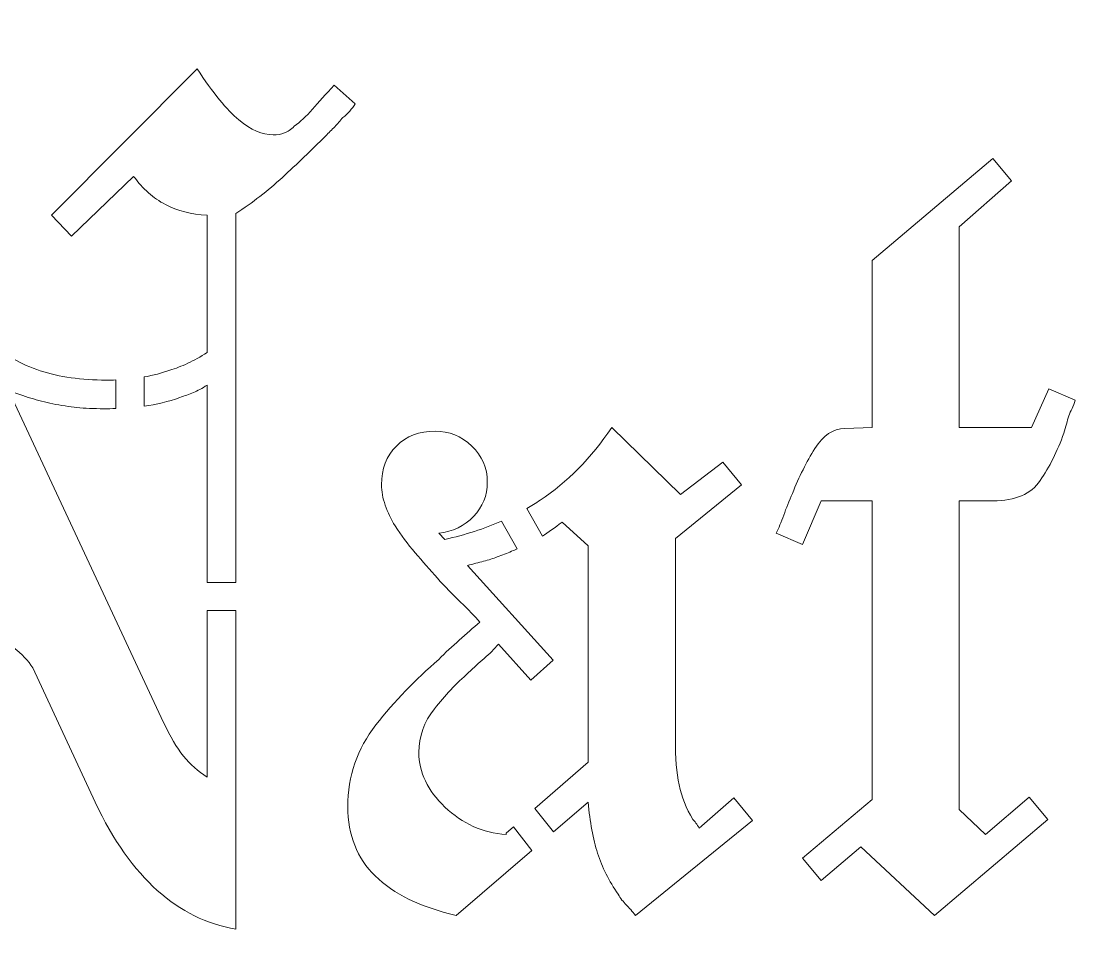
# Model space of a CAD drawing. Header units: millimetres. Extents: x -1983 to 1983, y -412 to 412.
# Drawn here: x 1693.28 to 1738.5, y 289.42 to 328.96 of the extents above; entities that cross this region are included whole.
import ezdxf

# ---------------------------------------------------------------- set-up
doc = ezdxf.new("R2010")
doc.units = ezdxf.units.MM
doc.header["$MEASUREMENT"] = 0
doc.layers.add('Camada 1', color=7, linetype='Continuous')

msp = doc.modelspace()

# ---------------------------------------------------------------- linework, layer by layer
at = {"layer": 'Camada 1', "color": 250, "lineweight": 9}
for points, knots in [([(1769.5867, 206.0891), (1769.5867, 206.0891), (1788.8317, 239.4223), (1788.8317, 239.4223), (1788.8317, 239.4223), (1788.8317, 239.4223), (1786.2337, 240.9223), (1786.2337, 240.9223), (1786.2337, 240.9223), (1786.2337, 240.9223), (1805.4787, 274.2557), (1805.4787, 274.2557), (1805.4787, 274.2557), (1805.4787, 274.2557), (1808.0767, 272.7557), (1808.0767, 272.7557), (1808.0767, 272.7557), (1808.0767, 272.7557), (1827.3218, 306.089), (1827.3218, 306.089), (1827.3218, 306.089), (1827.3218, 306.089), (1808.0767, 339.4223), (1808.0767, 339.4223), (1808.0767, 339.4223), (1808.0767, 339.4223), (1805.4787, 337.9223), (1805.4787, 337.9223), (1805.4787, 337.9223), (1805.4787, 337.9223), (1786.2337, 371.2556), (1786.2337, 371.2556), (1786.2337, 371.2556), (1786.2337, 371.2556), (1788.8317, 372.7556), (1788.8317, 372.7556), (1788.8317, 372.7556), (1788.8317, 372.7556), (1769.5867, 406.0889), (1769.5867, 406.0889), (1769.5867, 406.0889), (1769.5867, 406.0889), (1731.0968, 406.0889), (1731.0968, 406.0889), (1731.0968, 406.0889), (1731.0968, 406.0889), (1731.0968, 403.0889), (1731.0968, 403.0889), (1731.0968, 403.0889), (1731.0968, 403.0889), (1692.6068, 403.0889), (1692.6068, 403.0889), (1692.6068, 403.0889), (1692.6068, 403.0889), (1692.6068, 406.0889), (1692.6068, 406.0889), (1692.6068, 406.0889), (1692.6068, 406.0889), (1654.1168, 406.0889), (1654.1168, 406.0889), (1654.1168, 406.0889), (1654.1168, 406.0889), (1634.8719, 372.7556), (1634.8719, 372.7556), (1634.8719, 372.7556), (1634.8719, 372.7556), (1637.4699, 371.2556), (1637.4699, 371.2556), (1637.4699, 371.2556), (1637.4699, 371.2556), (1618.2249, 337.9223), (1618.2249, 337.9223), (1618.2249, 337.9223), (1618.2249, 337.9223), (1615.6269, 339.4223), (1615.6269, 339.4223), (1615.6269, 339.4223), (1615.6269, 339.4223), (1596.3818, 306.089), (1596.3818, 306.089), (1596.3818, 306.089), (1596.3818, 306.089), (1615.6269, 272.7557), (1615.6269, 272.7557), (1615.6269, 272.7557), (1615.6269, 272.7557), (1618.2249, 274.2557), (1618.2249, 274.2557), (1618.2249, 274.2557), (1618.2249, 274.2557), (1637.4699, 240.9223), (1637.4699, 240.9223), (1637.4699, 240.9223), (1637.4699, 240.9223), (1634.8719, 239.4223), (1634.8719, 239.4223), (1634.8719, 239.4223), (1634.8719, 239.4223), (1654.1168, 206.0891), (1654.1168, 206.0891), (1654.1168, 206.0891), (1654.1168, 206.0891), (1692.6068, 206.0891), (1692.6068, 206.0891), (1692.6068, 206.0891), (1692.6068, 206.0891), (1692.6068, 209.0891), (1692.6068, 209.0891), (1692.6068, 209.0891), (1692.6068, 209.0891), (1731.0968, 209.0891), (1731.0968, 209.0891), (1731.0968, 209.0891), (1731.0968, 209.0891), (1731.0968, 206.0891), (1731.0968, 206.0891), (1731.0968, 206.0891), (1731.0968, 206.0891), (1769.5867, 206.0891), (1769.5867, 206.0891)], [0, 0, 0, 0, 0.0322581, 0.0322581, 0.0322581, 0.0322581, 0.0645161, 0.0645161, 0.0645161, 0.0645161, 0.0967742, 0.0967742, 0.0967742, 0.0967742, 0.1290323, 0.1290323, 0.1290323, 0.1290323, 0.1612903, 0.1612903, 0.1612903, 0.1612903, 0.1935484, 0.1935484, 0.1935484, 0.1935484, 0.2258065, 0.2258065, 0.2258065, 0.2258065, 0.2580645, 0.2580645, 0.2580645, 0.2580645, 0.2903226, 0.2903226, 0.2903226, 0.2903226, 0.3225806, 0.3225806, 0.3225806, 0.3225806, 0.3548387, 0.3548387, 0.3548387, 0.3548387, 0.3870968, 0.3870968, 0.3870968, 0.3870968, 0.4193548, 0.4193548, 0.4193548, 0.4193548, 0.4516129, 0.4516129, 0.4516129, 0.4516129, 0.483871, 0.483871, 0.483871, 0.483871, 0.516129, 0.516129, 0.516129, 0.516129, 0.5483871, 0.5483871, 0.5483871, 0.5483871, 0.5806452, 0.5806452, 0.5806452, 0.5806452, 0.6129032, 0.6129032, 0.6129032, 0.6129032, 0.6451613, 0.6451613, 0.6451613, 0.6451613, 0.6774194, 0.6774194, 0.6774194, 0.6774194, 0.7096774, 0.7096774, 0.7096774, 0.7096774, 0.7419355, 0.7419355, 0.7419355, 0.7419355, 0.7741935, 0.7741935, 0.7741935, 0.7741935, 0.8064516, 0.8064516, 0.8064516, 0.8064516, 0.8387097, 0.8387097, 0.8387097, 0.8387097, 0.8709677, 0.8709677, 0.8709677, 0.8709677, 0.9032258, 0.9032258, 0.9032258, 0.9032258, 0.9354839, 0.9354839, 0.9354839, 0.9354839, 1, 1, 1, 1]), ([(1698.5051, 313.8453), (1698.8876, 313.9148), (1699.2497, 314.0118), (1699.5912, 314.136), (1699.5912, 314.136), (1699.8381, 314.2065), (1700.0938, 314.3035), (1700.3584, 314.427), (1700.3584, 314.427), (1700.6228, 314.5504), (1700.8962, 314.7003), (1701.1784, 314.8854), (1701.1784, 314.8854), (1701.1784, 314.8854), (1701.1784, 320.7226), (1701.1784, 320.7226), (1701.1784, 320.7226), (1700.5082, 320.7579), (1699.9175, 320.9078), (1699.4061, 321.1723), (1699.4061, 321.1723), (1698.8947, 321.4456), (1698.4449, 321.8425), (1698.057, 322.3715), (1698.057, 322.3715), (1698.057, 322.3715), (1695.4118, 319.8233), (1695.4118, 319.8233), (1695.4118, 319.8233), (1695.4118, 319.8233), (1694.5653, 320.7226), (1694.5653, 320.7226), (1694.5653, 320.7226), (1694.5653, 320.7226), (1700.7551, 326.9389), (1700.7551, 326.9389), (1700.7551, 326.9389), (1701.4253, 325.9161), (1702.0161, 325.1931), (1702.5274, 324.7699), (1702.5274, 324.7699), (1703.0389, 324.3466), (1703.5238, 324.135), (1703.9823, 324.135), (1703.9823, 324.135), (1704.1587, 324.135), (1704.3174, 324.1614), (1704.4585, 324.2143), (1704.4585, 324.2143), (1704.5996, 324.2672), (1704.7406, 324.3642), (1704.8817, 324.5053), (1704.8817, 324.5053), (1705.1286, 324.6817), (1705.3843, 324.9197), (1705.6488, 325.2195), (1705.6488, 325.2195), (1705.9134, 325.5193), (1706.222, 325.8632), (1706.5747, 326.2511), (1706.5747, 326.2511), (1706.5747, 326.2511), (1707.4741, 325.4576), (1707.4741, 325.4576), (1707.4741, 325.4576), (1707.4035, 325.3518), (1707.3242, 325.246), (1707.236, 325.1402), (1707.236, 325.1402), (1707.1478, 325.0344), (1707.0508, 324.9462), (1706.945, 324.8756), (1706.945, 324.8756), (1706.8392, 324.7346), (1706.7245, 324.6023), (1706.6012, 324.4789), (1706.6012, 324.4789), (1706.4777, 324.3554), (1706.3455, 324.2231), (1706.2043, 324.0821), (1706.2043, 324.0821), (1705.6048, 323.4825), (1704.9963, 322.9005), (1704.3791, 322.3274), (1704.3791, 322.3274), (1703.7619, 321.7631), (1703.1006, 321.2517), (1702.3952, 320.7931), (1702.3952, 320.7931), (1702.3952, 320.7931), (1702.3952, 305.1175), (1702.3952, 305.1175), (1702.3952, 305.1175), (1702.3952, 305.1175), (1701.1784, 305.1175), (1701.1784, 305.1175), (1701.1784, 305.1175), (1701.1784, 305.1175), (1701.1784, 313.5011), (1701.1784, 313.5011), (1701.1784, 313.5011), (1700.9668, 313.36), (1700.7728, 313.2542), (1700.5964, 313.1837), (1700.5964, 313.1837), (1700.4201, 313.1131), (1700.2261, 313.0426), (1700.0145, 312.9721), (1700.0145, 312.9721), (1699.5284, 312.7985), (1699.0253, 312.6761), (1698.5051, 312.605), (1698.5051, 312.605), (1698.5051, 312.605), (1698.5051, 313.8453), (1698.5051, 313.8453)], [0, 0, 0, 0, 0.0333333, 0.0333333, 0.0333333, 0.0333333, 0.0666667, 0.0666667, 0.0666667, 0.0666667, 0.1, 0.1, 0.1, 0.1, 0.1333333, 0.1333333, 0.1333333, 0.1333333, 0.1666667, 0.1666667, 0.1666667, 0.1666667, 0.2, 0.2, 0.2, 0.2, 0.2333333, 0.2333333, 0.2333333, 0.2333333, 0.2666667, 0.2666667, 0.2666667, 0.2666667, 0.3, 0.3, 0.3, 0.3, 0.3333333, 0.3333333, 0.3333333, 0.3333333, 0.3666667, 0.3666667, 0.3666667, 0.3666667, 0.4, 0.4, 0.4, 0.4, 0.4333333, 0.4333333, 0.4333333, 0.4333333, 0.4666667, 0.4666667, 0.4666667, 0.4666667, 0.5, 0.5, 0.5, 0.5, 0.5333333, 0.5333333, 0.5333333, 0.5333333, 0.5666667, 0.5666667, 0.5666667, 0.5666667, 0.6, 0.6, 0.6, 0.6, 0.6333333, 0.6333333, 0.6333333, 0.6333333, 0.6666667, 0.6666667, 0.6666667, 0.6666667, 0.7, 0.7, 0.7, 0.7, 0.7333333, 0.7333333, 0.7333333, 0.7333333, 0.7666667, 0.7666667, 0.7666667, 0.7666667, 0.8, 0.8, 0.8, 0.8, 0.8333333, 0.8333333, 0.8333333, 0.8333333, 0.8666667, 0.8666667, 0.8666667, 0.8666667, 0.9, 0.9, 0.9, 0.9, 0.9333333, 0.9333333, 0.9333333, 0.9333333, 1, 1, 1, 1]), ([(1683.2436, 314.8542), (1683.2436, 314.8542), (1683.2436, 321.8072), (1683.2436, 321.8072), (1683.2436, 321.8072), (1682.9262, 321.9482), (1682.6352, 322.0805), (1682.3707, 322.204), (1682.3707, 322.204), (1682.1062, 322.3274), (1681.8328, 322.4244), (1681.5507, 322.4949), (1681.5507, 322.4949), (1681.3391, 322.5302), (1681.1275, 322.5655), (1680.9158, 322.6007), (1680.9158, 322.6007), (1680.7042, 322.636), (1680.475, 322.6536), (1680.2281, 322.6536), (1680.2281, 322.6536), (1679.2052, 322.6536), (1678.3147, 322.345), (1677.5564, 321.7278), (1677.5564, 321.7278), (1676.7981, 321.1105), (1676.1544, 320.1671), (1675.6253, 318.8974), (1675.6253, 318.8974), (1675.6253, 318.8974), (1674.4615, 319.3735), (1674.4615, 319.3735), (1674.4615, 319.3735), (1675.1668, 321.5603), (1676.2338, 323.359), (1677.6622, 324.7699), (1677.6622, 324.7699), (1679.0906, 326.1807), (1680.5984, 326.886), (1682.1855, 326.886), (1682.1855, 326.886), (1683.9843, 326.886), (1685.3863, 326.2864), (1686.3915, 325.0784), (1686.3915, 325.0784), (1687.3967, 323.8793), (1688.2696, 322.5655), (1689.0103, 321.1458), (1689.0103, 321.1458), (1689.0103, 321.1105), (1689.0191, 321.0841), (1689.0367, 321.0664), (1689.0367, 321.0664), (1689.0543, 321.0489), (1689.0632, 321.0224), (1689.0632, 320.9872), (1689.0632, 320.9872), (1689.0632, 320.9872), (1691.9201, 315.3616), (1691.9201, 315.3616), (1691.9201, 315.3616), (1692.5549, 314.7973), (1693.2779, 314.374), (1694.0891, 314.1095), (1694.0891, 314.1095), (1694.9003, 313.845), (1695.835, 313.7127), (1696.8931, 313.7127), (1696.8931, 313.7127), (1697.0335, 313.7127), (1697.1709, 313.7152), (1697.3051, 313.7202), (1697.3051, 313.7202), (1697.3051, 313.7202), (1697.3051, 312.505), (1697.3051, 312.505), (1697.3051, 312.505), (1697.1355, 312.4989), (1696.9629, 312.4959), (1696.7873, 312.4959), (1696.7873, 312.4959), (1696.364, 312.4959), (1695.9849, 312.5135), (1695.6498, 312.5488), (1695.6498, 312.5488), (1695.3147, 312.5841), (1694.9709, 312.637), (1694.6182, 312.7076), (1694.6182, 312.7076), (1694.3008, 312.778), (1693.9922, 312.8574), (1693.6924, 312.9456), (1693.6924, 312.9456), (1693.3926, 313.0337), (1693.0663, 313.1484), (1692.7136, 313.2895), (1692.7136, 313.2895), (1692.7136, 313.2895), (1692.7136, 313.3424), (1692.7136, 313.3424), (1692.7136, 313.3424), (1692.7136, 313.3424), (1699.3267, 299.1639), (1699.3267, 299.1639), (1699.3267, 299.1639), (1699.6089, 298.5643), (1699.891, 298.0882), (1700.1732, 297.7355), (1700.1732, 297.7355), (1700.4553, 297.3827), (1700.7904, 297.083), (1701.1784, 296.8361), (1701.1784, 296.8361), (1701.1784, 296.8361), (1701.1784, 303.9175), (1701.1784, 303.9175), (1701.1784, 303.9175), (1701.1784, 303.9175), (1702.3952, 303.9175), (1702.3952, 303.9175), (1702.3952, 303.9175), (1702.3952, 303.9175), (1702.3952, 290.3816), (1702.3952, 290.3816), (1702.3952, 290.3816), (1701.1608, 290.5933), (1700.0498, 291.14), (1699.0622, 292.0217), (1699.0622, 292.0217), (1698.0746, 292.9035), (1697.1929, 294.1555), (1696.4169, 295.778), (1696.4169, 295.778), (1696.4169, 295.778), (1693.7717, 301.4917), (1693.7717, 301.4917), (1693.7717, 301.4917), (1693.3837, 302.0913), (1692.7048, 302.6115), (1691.7348, 303.0524), (1691.7348, 303.0524), (1690.9094, 303.4277), (1690.0264, 303.6558), (1689.0859, 303.7373), (1689.0859, 303.7373), (1689.0859, 303.7373), (1689.0859, 304.9122), (1689.0859, 304.9122), (1689.0859, 304.9122), (1689.2327, 304.9036), (1689.375, 304.8921), (1689.5128, 304.8776), (1689.5128, 304.8776), (1689.8479, 304.8423), (1690.1918, 304.7894), (1690.5445, 304.7189), (1690.5445, 304.7189), (1690.862, 304.6483), (1691.197, 304.5425), (1691.5497, 304.4015), (1691.5497, 304.4015), (1691.9024, 304.2604), (1692.2551, 304.1017), (1692.6078, 303.9253), (1692.6078, 303.9253), (1692.6078, 303.9253), (1685.3598, 319.5323), (1685.3598, 319.5323), (1685.3598, 319.5323), (1685.3598, 319.5323), (1685.351, 319.5411), (1685.3334, 319.5587), (1685.3334, 319.5587), (1685.3157, 319.5764), (1685.3069, 319.6028), (1685.3069, 319.6381), (1685.3069, 319.6381), (1685.2364, 319.7439), (1685.1394, 319.8762), (1685.0159, 320.0348), (1685.0159, 320.0348), (1684.8925, 320.1936), (1684.7073, 320.3964), (1684.4605, 320.6433), (1684.4605, 320.6433), (1684.4605, 320.6433), (1684.4605, 314.8542), (1684.4605, 314.8542), (1684.4605, 314.8542), (1684.4605, 314.8542), (1683.2436, 314.8542), (1683.2436, 314.8542)], [0, 0, 0, 0, 0.0204082, 0.0204082, 0.0204082, 0.0204082, 0.0408163, 0.0408163, 0.0408163, 0.0408163, 0.0612245, 0.0612245, 0.0612245, 0.0612245, 0.0816327, 0.0816327, 0.0816327, 0.0816327, 0.1020408, 0.1020408, 0.1020408, 0.1020408, 0.122449, 0.122449, 0.122449, 0.122449, 0.1428571, 0.1428571, 0.1428571, 0.1428571, 0.1632653, 0.1632653, 0.1632653, 0.1632653, 0.1836735, 0.1836735, 0.1836735, 0.1836735, 0.2040816, 0.2040816, 0.2040816, 0.2040816, 0.2244898, 0.2244898, 0.2244898, 0.2244898, 0.244898, 0.244898, 0.244898, 0.244898, 0.2653061, 0.2653061, 0.2653061, 0.2653061, 0.2857143, 0.2857143, 0.2857143, 0.2857143, 0.3061224, 0.3061224, 0.3061224, 0.3061224, 0.3265306, 0.3265306, 0.3265306, 0.3265306, 0.3469388, 0.3469388, 0.3469388, 0.3469388, 0.3673469, 0.3673469, 0.3673469, 0.3673469, 0.3877551, 0.3877551, 0.3877551, 0.3877551, 0.4081633, 0.4081633, 0.4081633, 0.4081633, 0.4285714, 0.4285714, 0.4285714, 0.4285714, 0.4489796, 0.4489796, 0.4489796, 0.4489796, 0.4693878, 0.4693878, 0.4693878, 0.4693878, 0.4897959, 0.4897959, 0.4897959, 0.4897959, 0.5102041, 0.5102041, 0.5102041, 0.5102041, 0.5306122, 0.5306122, 0.5306122, 0.5306122, 0.5510204, 0.5510204, 0.5510204, 0.5510204, 0.5714286, 0.5714286, 0.5714286, 0.5714286, 0.5918367, 0.5918367, 0.5918367, 0.5918367, 0.6122449, 0.6122449, 0.6122449, 0.6122449, 0.6326531, 0.6326531, 0.6326531, 0.6326531, 0.6530612, 0.6530612, 0.6530612, 0.6530612, 0.6734694, 0.6734694, 0.6734694, 0.6734694, 0.6938776, 0.6938776, 0.6938776, 0.6938776, 0.7142857, 0.7142857, 0.7142857, 0.7142857, 0.7346939, 0.7346939, 0.7346939, 0.7346939, 0.755102, 0.755102, 0.755102, 0.755102, 0.7755102, 0.7755102, 0.7755102, 0.7755102, 0.7959184, 0.7959184, 0.7959184, 0.7959184, 0.8163265, 0.8163265, 0.8163265, 0.8163265, 0.8367347, 0.8367347, 0.8367347, 0.8367347, 0.8571429, 0.8571429, 0.8571429, 0.8571429, 0.877551, 0.877551, 0.877551, 0.877551, 0.8979592, 0.8979592, 0.8979592, 0.8979592, 0.9183673, 0.9183673, 0.9183673, 0.9183673, 0.9387755, 0.9387755, 0.9387755, 0.9387755, 0.9591837, 0.9591837, 0.9591837, 0.9591837, 1, 1, 1, 1]), ([(1727.2605, 292.4449), (1727.2605, 292.4449), (1726.4669, 293.3972), (1726.4669, 293.3972), (1726.4669, 293.3972), (1726.4669, 293.3972), (1729.4296, 295.8838), (1729.4296, 295.8838), (1729.4296, 295.8838), (1729.4296, 295.8838), (1729.4296, 308.581), (1729.4296, 308.581), (1729.4296, 308.581), (1729.4296, 308.581), (1727.2605, 308.581), (1727.2605, 308.581), (1727.2605, 308.581), (1727.2605, 308.581), (1726.4669, 306.7292), (1726.4669, 306.7292), (1726.4669, 306.7292), (1726.4669, 306.7292), (1725.3559, 307.2054), (1725.3559, 307.2054), (1725.3559, 307.2054), (1725.4617, 307.4171), (1725.5676, 307.6727), (1725.6733, 307.9725), (1725.6733, 307.9725), (1725.7792, 308.2723), (1725.9026, 308.581), (1726.0437, 308.8984), (1726.0437, 308.8984), (1726.3259, 309.6038), (1726.6433, 310.2386), (1726.996, 310.8029), (1726.996, 310.8029), (1727.3487, 311.3673), (1727.7719, 311.6494), (1728.2657, 311.6494), (1728.2657, 311.6494), (1728.2657, 311.6494), (1729.4296, 311.7023), (1729.4296, 311.7023), (1729.4296, 311.7023), (1729.4296, 311.7023), (1729.4296, 318.7916), (1729.4296, 318.7916), (1729.4296, 318.7916), (1729.4296, 318.7916), (1734.5614, 323.1298), (1734.5614, 323.1298), (1734.5614, 323.1298), (1734.5614, 323.1298), (1735.3549, 322.1775), (1735.3549, 322.1775), (1735.3549, 322.1775), (1735.3549, 322.1775), (1733.1329, 320.22), (1733.1329, 320.22), (1733.1329, 320.22), (1733.1329, 320.22), (1733.1329, 311.7023), (1733.1329, 311.7023), (1733.1329, 311.7023), (1733.1329, 311.7023), (1736.2014, 311.7023), (1736.2014, 311.7023), (1736.2014, 311.7023), (1736.2014, 311.7023), (1736.9421, 313.3424), (1736.9421, 313.3424), (1736.9421, 313.3424), (1736.9421, 313.3424), (1738.0531, 312.8662), (1738.0531, 312.8662), (1738.0531, 312.8662), (1738.0178, 312.7252), (1737.9737, 312.6017), (1737.9208, 312.5047), (1737.9208, 312.5047), (1737.8679, 312.3989), (1737.8238, 312.2931), (1737.7886, 312.1873), (1737.7886, 312.1873), (1737.7533, 312.0815), (1737.718, 311.9668), (1737.6828, 311.8434), (1737.6828, 311.8434), (1737.6475, 311.7288), (1737.6123, 311.5966), (1737.577, 311.4555), (1737.577, 311.4555), (1737.2948, 310.6883), (1736.9597, 310.0182), (1736.5718, 309.4451), (1736.5718, 309.4451), (1736.1838, 308.8719), (1735.5137, 308.581), (1734.5614, 308.581), (1734.5614, 308.581), (1734.5614, 308.581), (1733.1329, 308.581), (1733.1329, 308.581), (1733.1329, 308.581), (1733.1329, 308.581), (1733.1329, 295.4605), (1733.1329, 295.4605), (1733.1329, 295.4605), (1733.1329, 295.4605), (1734.2439, 294.4024), (1734.2439, 294.4024), (1734.2439, 294.4024), (1734.2439, 294.4024), (1736.0956, 295.9896), (1736.0956, 295.9896), (1736.0956, 295.9896), (1736.0956, 295.9896), (1736.8892, 295.0373), (1736.8892, 295.0373), (1736.8892, 295.0373), (1736.8892, 295.0373), (1732.0749, 290.9636), (1732.0749, 290.9636), (1732.0749, 290.9636), (1732.0749, 290.9636), (1728.9535, 293.8734), (1728.9535, 293.8734), (1728.9535, 293.8734), (1728.9535, 293.8734), (1727.2605, 292.4449), (1727.2605, 292.4449)], [0, 0, 0, 0, 0.0294118, 0.0294118, 0.0294118, 0.0294118, 0.0588235, 0.0588235, 0.0588235, 0.0588235, 0.0882353, 0.0882353, 0.0882353, 0.0882353, 0.1176471, 0.1176471, 0.1176471, 0.1176471, 0.1470588, 0.1470588, 0.1470588, 0.1470588, 0.1764706, 0.1764706, 0.1764706, 0.1764706, 0.2058824, 0.2058824, 0.2058824, 0.2058824, 0.2352941, 0.2352941, 0.2352941, 0.2352941, 0.2647059, 0.2647059, 0.2647059, 0.2647059, 0.2941176, 0.2941176, 0.2941176, 0.2941176, 0.3235294, 0.3235294, 0.3235294, 0.3235294, 0.3529412, 0.3529412, 0.3529412, 0.3529412, 0.3823529, 0.3823529, 0.3823529, 0.3823529, 0.4117647, 0.4117647, 0.4117647, 0.4117647, 0.4411765, 0.4411765, 0.4411765, 0.4411765, 0.4705882, 0.4705882, 0.4705882, 0.4705882, 0.5, 0.5, 0.5, 0.5, 0.5294118, 0.5294118, 0.5294118, 0.5294118, 0.5588235, 0.5588235, 0.5588235, 0.5588235, 0.5882353, 0.5882353, 0.5882353, 0.5882353, 0.6176471, 0.6176471, 0.6176471, 0.6176471, 0.6470588, 0.6470588, 0.6470588, 0.6470588, 0.6764706, 0.6764706, 0.6764706, 0.6764706, 0.7058824, 0.7058824, 0.7058824, 0.7058824, 0.7352941, 0.7352941, 0.7352941, 0.7352941, 0.7647059, 0.7647059, 0.7647059, 0.7647059, 0.7941176, 0.7941176, 0.7941176, 0.7941176, 0.8235294, 0.8235294, 0.8235294, 0.8235294, 0.8529412, 0.8529412, 0.8529412, 0.8529412, 0.8823529, 0.8823529, 0.8823529, 0.8823529, 0.9117647, 0.9117647, 0.9117647, 0.9117647, 0.9411765, 0.9411765, 0.9411765, 0.9411765, 1, 1, 1, 1]), ([(1719.3777, 290.9636), (1719.2366, 291.14), (1719.1043, 291.2898), (1718.9809, 291.4133), (1718.9809, 291.4133), (1718.8575, 291.5367), (1718.7428, 291.6867), (1718.637, 291.863), (1718.637, 291.863), (1718.249, 292.4273), (1717.9581, 293.0093), (1717.7641, 293.6089), (1717.7641, 293.6089), (1717.5701, 294.2084), (1717.4378, 294.9315), (1717.3673, 295.778), (1717.3673, 295.778), (1717.3673, 295.778), (1715.89, 294.5097), (1715.89, 294.5097), (1715.89, 294.5097), (1715.89, 294.5097), (1715.0961, 295.5094), (1715.0961, 295.5094), (1715.0961, 295.5094), (1715.0961, 295.5094), (1717.3673, 297.4709), (1717.3673, 297.4709), (1717.3673, 297.4709), (1717.3673, 297.4709), (1717.3673, 306.6764), (1717.3673, 306.6764), (1717.3673, 306.6764), (1717.3673, 306.6764), (1716.2563, 307.6815), (1716.2563, 307.6815), (1716.2563, 307.6815), (1715.9441, 307.4388), (1715.666, 307.2386), (1715.4221, 307.081), (1715.4221, 307.081), (1715.4221, 307.081), (1714.7602, 308.2565), (1714.7602, 308.2565), (1714.7602, 308.2565), (1714.9555, 308.3683), (1715.1456, 308.4851), (1715.3304, 308.6074), (1715.3304, 308.6074), (1716.4767, 309.3657), (1717.4907, 310.3974), (1718.3725, 311.7023), (1718.3725, 311.7023), (1718.3725, 311.7023), (1721.2822, 308.8455), (1721.2822, 308.8455), (1721.2822, 308.8455), (1721.2822, 308.8455), (1723.081, 310.221), (1723.081, 310.221), (1723.081, 310.221), (1723.081, 310.221), (1723.8746, 309.2687), (1723.8746, 309.2687), (1723.8746, 309.2687), (1723.8746, 309.2687), (1721.0706, 306.985), (1721.0706, 306.985), (1721.0706, 306.985), (1721.0706, 306.985), (1721.0706, 298.4408), (1721.0706, 298.4408), (1721.0706, 298.4408), (1721.0706, 297.6649), (1721.1236, 297.0212), (1721.2293, 296.5098), (1721.2293, 296.5098), (1721.3351, 295.9984), (1721.5291, 295.5135), (1721.8113, 295.0461), (1721.8113, 295.0461), (1721.8465, 295.0108), (1721.8906, 294.958), (1721.9436, 294.8874), (1721.9436, 294.8874), (1721.9965, 294.8169), (1722.0406, 294.7463), (1722.0759, 294.6758), (1722.0759, 294.6758), (1722.0759, 294.6758), (1723.5572, 295.9543), (1723.5572, 295.9543), (1723.5572, 295.9543), (1723.5572, 295.9543), (1724.3507, 294.9932), (1724.3507, 294.9932), (1724.3507, 294.9932), (1724.3507, 294.9932), (1719.3777, 290.9636), (1719.3777, 290.9636)], [0, 0, 0, 0, 0.0384615, 0.0384615, 0.0384615, 0.0384615, 0.0769231, 0.0769231, 0.0769231, 0.0769231, 0.1153846, 0.1153846, 0.1153846, 0.1153846, 0.1538462, 0.1538462, 0.1538462, 0.1538462, 0.1923077, 0.1923077, 0.1923077, 0.1923077, 0.2307692, 0.2307692, 0.2307692, 0.2307692, 0.2692308, 0.2692308, 0.2692308, 0.2692308, 0.3076923, 0.3076923, 0.3076923, 0.3076923, 0.3461538, 0.3461538, 0.3461538, 0.3461538, 0.3846154, 0.3846154, 0.3846154, 0.3846154, 0.4230769, 0.4230769, 0.4230769, 0.4230769, 0.4615385, 0.4615385, 0.4615385, 0.4615385, 0.5, 0.5, 0.5, 0.5, 0.5384615, 0.5384615, 0.5384615, 0.5384615, 0.5769231, 0.5769231, 0.5769231, 0.5769231, 0.6153846, 0.6153846, 0.6153846, 0.6153846, 0.6538462, 0.6538462, 0.6538462, 0.6538462, 0.6923077, 0.6923077, 0.6923077, 0.6923077, 0.7307692, 0.7307692, 0.7307692, 0.7307692, 0.7692308, 0.7692308, 0.7692308, 0.7692308, 0.8076923, 0.8076923, 0.8076923, 0.8076923, 0.8461538, 0.8461538, 0.8461538, 0.8461538, 0.8846154, 0.8846154, 0.8846154, 0.8846154, 0.9230769, 0.9230769, 0.9230769, 0.9230769, 1, 1, 1, 1]), ([(1714.9788, 293.7275), (1714.9788, 293.7275), (1711.7594, 290.9636), (1711.7594, 290.9636), (1711.7594, 290.9636), (1710.2428, 291.3163), (1709.0965, 291.8718), (1708.3206, 292.639), (1708.3206, 292.639), (1707.5446, 293.3972), (1707.1567, 294.376), (1707.1567, 295.584), (1707.1567, 295.584), (1707.1567, 296.889), (1707.5534, 298.0441), (1708.347, 299.0581), (1708.347, 299.0581), (1709.1406, 300.0633), (1710.0311, 300.9891), (1711.0187, 301.8444), (1711.0187, 301.8444), (1711.3008, 302.1266), (1711.5918, 302.3999), (1711.8916, 302.6644), (1711.8916, 302.6644), (1712.1914, 302.929), (1712.4824, 303.1847), (1712.7646, 303.4315), (1712.7646, 303.4315), (1712.553, 303.6784), (1712.2796, 303.9606), (1711.9445, 304.278), (1711.9445, 304.278), (1711.6095, 304.5954), (1711.2832, 304.9393), (1710.9658, 305.2921), (1710.9658, 305.2921), (1710.6484, 305.6447), (1710.331, 306.0062), (1710.0135, 306.3766), (1710.0135, 306.3766), (1709.6961, 306.7469), (1709.4139, 307.1261), (1709.167, 307.5141), (1709.167, 307.5141), (1708.9907, 307.805), (1708.8496, 308.096), (1708.7438, 308.3958), (1708.7438, 308.3958), (1708.638, 308.6956), (1708.5851, 308.9866), (1708.5851, 309.2687), (1708.5851, 309.2687), (1708.5851, 309.9388), (1708.7967, 310.4855), (1709.22, 310.9088), (1709.22, 310.9088), (1709.6432, 311.332), (1710.1898, 311.5437), (1710.86, 311.5437), (1710.86, 311.5437), (1711.4596, 311.5437), (1711.9798, 311.332), (1712.4207, 310.9088), (1712.4207, 310.9088), (1712.8616, 310.4855), (1713.082, 309.9741), (1713.082, 309.3745), (1713.082, 309.3745), (1713.082, 308.8102), (1712.888, 308.3253), (1712.5, 307.9196), (1712.5, 307.9196), (1712.112, 307.5141), (1711.6183, 307.276), (1711.0187, 307.2054), (1711.0187, 307.2054), (1711.0187, 307.2054), (1711.2832, 306.9409), (1711.2832, 306.9409), (1711.2832, 306.9409), (1712.147, 307.1372), (1712.9479, 307.3964), (1713.686, 307.7184), (1713.686, 307.7184), (1713.686, 307.7184), (1714.3482, 306.5425), (1714.3482, 306.5425), (1714.3482, 306.5425), (1714.2715, 306.5093), (1714.1933, 306.4745), (1714.1136, 306.4383), (1714.1136, 306.4383), (1713.9196, 306.3502), (1713.7169, 306.2708), (1713.5053, 306.2002), (1713.5053, 306.2002), (1713.3289, 306.1297), (1713.1349, 306.068), (1712.9233, 306.0151), (1712.9233, 306.0151), (1712.7117, 305.9621), (1712.4824, 305.9004), (1712.2355, 305.8299), (1712.2355, 305.8299), (1712.2355, 305.8299), (1715.886, 301.8091), (1715.886, 301.8091), (1715.886, 301.8091), (1715.886, 301.8091), (1714.9337, 300.9627), (1714.9337, 300.9627), (1714.9337, 300.9627), (1714.9337, 300.9627), (1713.5581, 302.4969), (1713.5581, 302.4969), (1713.5581, 302.4969), (1713.3818, 302.2853), (1713.179, 302.0825), (1712.9497, 301.8885), (1712.9497, 301.8885), (1712.7205, 301.6945), (1712.5, 301.4917), (1712.2884, 301.2801), (1712.2884, 301.2801), (1711.7594, 300.8216), (1711.2744, 300.3101), (1710.8335, 299.7458), (1710.8335, 299.7458), (1710.3926, 299.1815), (1710.1722, 298.5643), (1710.1722, 297.8942), (1710.1722, 297.8942), (1710.1722, 297.0477), (1710.5426, 296.2717), (1711.2832, 295.5663), (1711.2832, 295.5663), (1712.0239, 294.861), (1712.888, 294.473), (1713.8756, 294.4024), (1713.8756, 294.4024), (1713.8756, 294.4024), (1713.8756, 294.4553), (1713.8756, 294.4553), (1713.8756, 294.4553), (1713.8756, 294.4553), (1714.1871, 294.7243), (1714.1871, 294.7243), (1714.1871, 294.7243), (1714.1871, 294.7243), (1714.9788, 293.7275), (1714.9788, 293.7275)], [0, 0, 0, 0, 0.025641, 0.025641, 0.025641, 0.025641, 0.0512821, 0.0512821, 0.0512821, 0.0512821, 0.0769231, 0.0769231, 0.0769231, 0.0769231, 0.1025641, 0.1025641, 0.1025641, 0.1025641, 0.1282051, 0.1282051, 0.1282051, 0.1282051, 0.1538462, 0.1538462, 0.1538462, 0.1538462, 0.1794872, 0.1794872, 0.1794872, 0.1794872, 0.2051282, 0.2051282, 0.2051282, 0.2051282, 0.2307692, 0.2307692, 0.2307692, 0.2307692, 0.2564103, 0.2564103, 0.2564103, 0.2564103, 0.2820513, 0.2820513, 0.2820513, 0.2820513, 0.3076923, 0.3076923, 0.3076923, 0.3076923, 0.3333333, 0.3333333, 0.3333333, 0.3333333, 0.3589744, 0.3589744, 0.3589744, 0.3589744, 0.3846154, 0.3846154, 0.3846154, 0.3846154, 0.4102564, 0.4102564, 0.4102564, 0.4102564, 0.4358974, 0.4358974, 0.4358974, 0.4358974, 0.4615385, 0.4615385, 0.4615385, 0.4615385, 0.4871795, 0.4871795, 0.4871795, 0.4871795, 0.5128205, 0.5128205, 0.5128205, 0.5128205, 0.5384615, 0.5384615, 0.5384615, 0.5384615, 0.5641026, 0.5641026, 0.5641026, 0.5641026, 0.5897436, 0.5897436, 0.5897436, 0.5897436, 0.6153846, 0.6153846, 0.6153846, 0.6153846, 0.6410256, 0.6410256, 0.6410256, 0.6410256, 0.6666667, 0.6666667, 0.6666667, 0.6666667, 0.6923077, 0.6923077, 0.6923077, 0.6923077, 0.7179487, 0.7179487, 0.7179487, 0.7179487, 0.7435897, 0.7435897, 0.7435897, 0.7435897, 0.7692308, 0.7692308, 0.7692308, 0.7692308, 0.7948718, 0.7948718, 0.7948718, 0.7948718, 0.8205128, 0.8205128, 0.8205128, 0.8205128, 0.8461538, 0.8461538, 0.8461538, 0.8461538, 0.8717949, 0.8717949, 0.8717949, 0.8717949, 0.8974359, 0.8974359, 0.8974359, 0.8974359, 0.9230769, 0.9230769, 0.9230769, 0.9230769, 0.9487179, 0.9487179, 0.9487179, 0.9487179, 1, 1, 1, 1])]:
    msp.add_open_spline(points, degree=3, knots=knots, dxfattribs=at)

doc.saveas('drawing.dxf')
